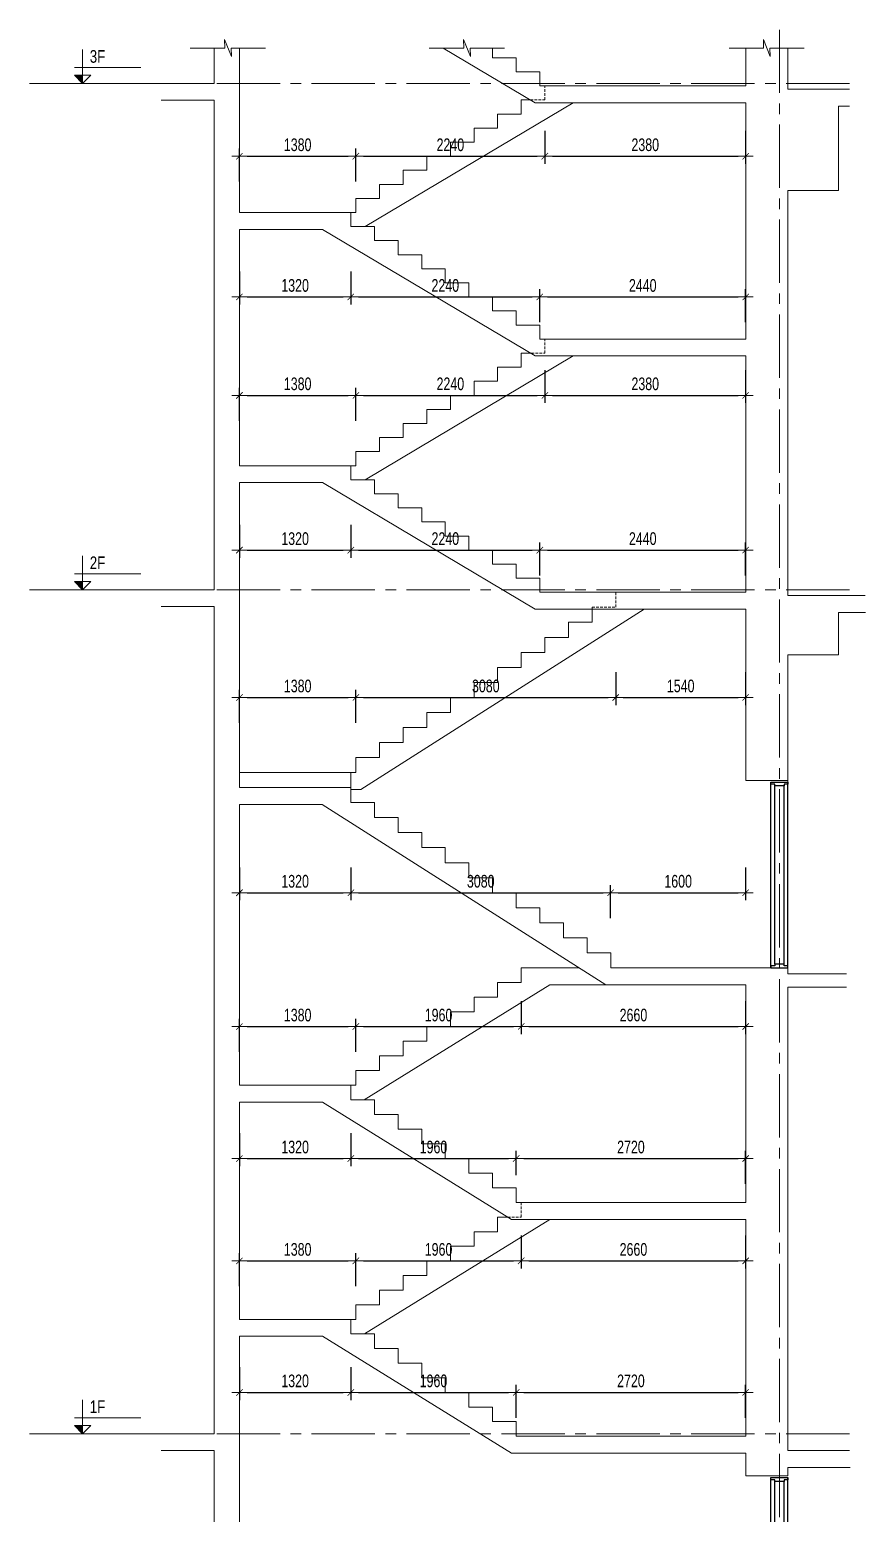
# Model space of a CAD drawing. Header units: millimetres. Extents: x -179076 to 254975, y -18667 to 296191.
# Drawn here: x 10659 to 20563, y 242206 to 259785 of the extents above; entities that cross this region are included whole.
import ezdxf

# ---------------------------------------------------------------- set-up
doc = ezdxf.new("R2010")
doc.units = ezdxf.units.MM
doc.linetypes.add('CENTER2', pattern=[1.125, 0.75, -0.125, 0.125, -0.125])
doc.linetypes.add('HIDDEN2', pattern=[4.7625, 3.175, -1.5875])
doc.layers.get('Defpoints').update_dxf_attribs({"color": 151, "lineweight": 9})
doc.layers.add('A-DOOR', color=4, linetype='Continuous')
doc.layers.add('DOOR', color=4, linetype='Continuous')
for name, color, linetype, lineweight in [('NDC_S_ANNO', 7, 'Continuous', 20), ('NDC_S_AXIS', 5, 'CENTER2', 13), ('NDC_S_CONTINUOUS', 3, 'Continuous', 20), ('NDC_S_DIM', 1, 'Continuous', 15), ('NDC_S_HIDDEN', 8, 'HIDDEN2', 13), ('NDC_S_SLAB', 2, 'Continuous', 20), ('NDC_S_SYMBOL', 1, 'Continuous', 15), ('NDC_S_TEXT SYMBOL', 7, 'Continuous', 20), ('NDC_S_VN TEXT', 7, 'Continuous', 20)]:
    doc.layers.add(name, color=color, linetype=linetype, lineweight=lineweight)
doc.styles.add('NDC_ANNO', font='', dxfattribs={"width": 0.8})
doc.styles.add('NDC_DIM', font='', dxfattribs={"width": 0.75})
doc.styles.get('NDC_ANNO').set_extended_font_data('Dotum')
doc.styles.get('NDC_DIM').set_extended_font_data('Dotum')
doc.dimstyles.new('NDC_dim_60', dxfattribs={"dimscale": 60, "dimtxt": 2.5, "dimasz": 1.5, "dimexe": 1.5, "dimexo": 2.5, "dimgap": 1, "dimtad": 1, "dimdec": 0, "dimzin": 0, "dimdsep": 46, "dimtxsty": 'NDC_DIM', "dimblk": 'DIMMARK', "dimcen": 0.09, "dimdle": 1.2, "dimclrd": 1, "dimclre": 1, "dimclrt": 3, "dimadec": 0, "dimazin": 0, "dimtfac": 1, "dimtdec": 0, "dimtix": 1, "dimtofl": 0, "dimtmove": 0, "dimatfit": 3, "dimfxl": 5, "dimfxlon": 1, "dimtolj": 1, "dimtzin": 0, "dimarcsym": 0})

# ---------------------------------------------------------------- blocks, each defined once
blk = doc.blocks.new('X-SECTION-2$0$X-SEC-DOO2')
at = {"layer": 'A-DOOR'}
for p, q in [((41976, 101972), (41976, 104172)), ((42021, 102017), (42021, 104127)), ((42131, 102017), (42131, 104127)), ((42176, 101972), (42176, 104172))]:
    blk.add_line(p, q, dxfattribs=at)
for points in [[(41976, 104172), (41976, 104147), (42021, 104147), (42021, 104127), (42131, 104127), (42131, 104147), (42176, 104147), (42176, 104172)], [(41976, 101972), (41976, 101997), (42021, 101997), (42021, 102017), (42131, 102017), (42131, 101997), (42176, 101997), (42176, 101972)]]:
    blk.add_lwpolyline(points, close=True, dxfattribs=at)
at = {"layer": 'Defpoints'}
blk.add_line((41976, 104192), (42176, 104192), dxfattribs=at)
blk = doc.blocks.new('DIMMARK')
at = {"layer": 'NDC_S_DIM', "color": 1}
blk.add_line((-1.5, 0), (1, 0), dxfattribs=at)
at = {"layer": 'NDC_S_DIM', "color": 2, "const_width": 0.1}
blk.add_lwpolyline([(-0.42, -0.42), (0.42, 0.42)], dxfattribs=at)
blk = doc.blocks.new('*D735')
at = {"layer": 'Defpoints', "color": 0, "transparency": 16777216}
for p in [(13145, 244504), (14465, 244504), (14465, 243638)]:
    blk.add_point(p, dxfattribs=at)
at = {"layer": 'NDC_S_DIM', "color": 1, "lineweight": -2, "transparency": 16777216}
for p, q in [((13145, 243938), (13145, 243548)), ((14465, 243938), (14465, 243548)), ((13235, 243638), (14375, 243638))]:
    blk.add_line(p, q, dxfattribs=at)
at = {"layer": 'NDC_S_DIM', "color": 1, "lineweight": -2, "transparency": 16777216, "xscale": 90, "yscale": 90, "zscale": 90, "rotation": 180}
blk.add_blockref('DIMMARK', (13145, 243638), dxfattribs=at)
at = {"layer": 'NDC_S_DIM', "color": 1, "lineweight": -2, "transparency": 16777216, "xscale": 90, "yscale": 90, "zscale": 90}
blk.add_blockref('DIMMARK', (14465, 243638), dxfattribs=at)
at = {"layer": 'NDC_S_DIM', "color": 3, "transparency": 16777216, "insert": (13805, 243774), "char_height": 150, "attachment_point": 5, "style": 'NDC_DIM'}
blk.add_mtext('\\A1;1320', dxfattribs=at)
blk = doc.blocks.new('*D736')
at = {"layer": 'Defpoints', "color": 0, "transparency": 16777216}
for p in [(14465, 244504), (16425, 243638), (16425, 243119)]:
    blk.add_point(p, dxfattribs=at)
at = {"layer": 'NDC_S_DIM', "color": 1, "lineweight": -2, "transparency": 16777216}
for p, q in [((14465, 243938), (14465, 243548)), ((16425, 243338), (16425, 243728)), ((14555, 243638), (16335, 243638))]:
    blk.add_line(p, q, dxfattribs=at)
at = {"layer": 'NDC_S_DIM', "color": 1, "lineweight": -2, "transparency": 16777216, "xscale": 90, "yscale": 90, "zscale": 90, "rotation": 180}
blk.add_blockref('DIMMARK', (14465, 243638), dxfattribs=at)
at = {"layer": 'NDC_S_DIM', "color": 1, "lineweight": -2, "transparency": 16777216, "xscale": 90, "yscale": 90, "zscale": 90}
blk.add_blockref('DIMMARK', (16425, 243638), dxfattribs=at)
at = {"layer": 'NDC_S_DIM', "color": 3, "transparency": 16777216, "insert": (15445, 243774), "char_height": 150, "attachment_point": 5, "style": 'NDC_DIM'}
blk.add_mtext('\\A1;1960', dxfattribs=at)
blk = doc.blocks.new('*D737')
at = {"layer": 'Defpoints', "color": 0, "transparency": 16777216}
for p in [(19145, 243638), (16425, 243119), (19145, 243119)]:
    blk.add_point(p, dxfattribs=at)
at = {"layer": 'NDC_S_DIM', "color": 1, "lineweight": -2, "transparency": 16777216}
for p, q in [((16425, 243338), (16425, 243728)), ((19145, 243338), (19145, 243728)), ((16515, 243638), (19055, 243638))]:
    blk.add_line(p, q, dxfattribs=at)
at = {"layer": 'NDC_S_DIM', "color": 1, "lineweight": -2, "transparency": 16777216, "xscale": 90, "yscale": 90, "zscale": 90, "rotation": 180}
blk.add_blockref('DIMMARK', (16425, 243638), dxfattribs=at)
at = {"layer": 'NDC_S_DIM', "color": 1, "lineweight": -2, "transparency": 16777216, "xscale": 90, "yscale": 90, "zscale": 90}
blk.add_blockref('DIMMARK', (19145, 243638), dxfattribs=at)
at = {"layer": 'NDC_S_DIM', "color": 3, "transparency": 16777216, "insert": (17785, 243774), "char_height": 150, "attachment_point": 5, "style": 'NDC_DIM'}
blk.add_mtext('\\A1;2720', dxfattribs=at)
blk = doc.blocks.new('*D738')
at = {"layer": 'Defpoints', "color": 0, "transparency": 16777216}
for p in [(14525, 245197), (13145, 244504), (14525, 244504)]:
    blk.add_point(p, dxfattribs=at)
at = {"layer": 'NDC_S_DIM', "color": 1, "lineweight": -2, "transparency": 16777216}
for p, q in [((13145, 244897), (13145, 245287)), ((14525, 244897), (14525, 245287)), ((13235, 245197), (14435, 245197))]:
    blk.add_line(p, q, dxfattribs=at)
at = {"layer": 'NDC_S_DIM', "color": 1, "lineweight": -2, "transparency": 16777216, "xscale": 90, "yscale": 90, "zscale": 90, "rotation": 180}
blk.add_blockref('DIMMARK', (13145, 245197), dxfattribs=at)
at = {"layer": 'NDC_S_DIM', "color": 1, "lineweight": -2, "transparency": 16777216, "xscale": 90, "yscale": 90, "zscale": 90}
blk.add_blockref('DIMMARK', (14525, 245197), dxfattribs=at)
at = {"layer": 'NDC_S_DIM', "color": 3, "transparency": 16777216, "insert": (13835, 245332), "char_height": 150, "attachment_point": 5, "style": 'NDC_DIM'}
blk.add_mtext('\\A1;1380', dxfattribs=at)
blk = doc.blocks.new('*D739')
at = {"layer": 'Defpoints', "color": 0, "transparency": 16777216}
for p in [(16485, 245889), (16485, 245197), (14525, 244504)]:
    blk.add_point(p, dxfattribs=at)
at = {"layer": 'NDC_S_DIM', "color": 1, "lineweight": -2, "transparency": 16777216}
for p, q in [((16485, 245497), (16485, 245107)), ((14525, 244897), (14525, 245287)), ((14615, 245197), (16395, 245197))]:
    blk.add_line(p, q, dxfattribs=at)
at = {"layer": 'NDC_S_DIM', "color": 1, "lineweight": -2, "transparency": 16777216, "xscale": 90, "yscale": 90, "zscale": 90, "rotation": 180}
blk.add_blockref('DIMMARK', (14525, 245197), dxfattribs=at)
at = {"layer": 'NDC_S_DIM', "color": 1, "lineweight": -2, "transparency": 16777216, "xscale": 90, "yscale": 90, "zscale": 90}
blk.add_blockref('DIMMARK', (16485, 245197), dxfattribs=at)
at = {"layer": 'NDC_S_DIM', "color": 3, "transparency": 16777216, "insert": (15505, 245332), "char_height": 150, "attachment_point": 5, "style": 'NDC_DIM'}
blk.add_mtext('\\A1;1960', dxfattribs=at)
blk = doc.blocks.new('*D715')
at = {"layer": 'Defpoints', "color": 0, "transparency": 16777216}
for p in [(16485, 245889), (19145, 245689), (19145, 245197)]:
    blk.add_point(p, dxfattribs=at)
at = {"layer": 'NDC_S_DIM', "color": 1, "lineweight": -2, "transparency": 16777216}
for p, q in [((16485, 245497), (16485, 245107)), ((19145, 245497), (19145, 245107)), ((16575, 245197), (19055, 245197))]:
    blk.add_line(p, q, dxfattribs=at)
at = {"layer": 'NDC_S_DIM', "color": 1, "lineweight": -2, "transparency": 16777216, "xscale": 90, "yscale": 90, "zscale": 90, "rotation": 180}
blk.add_blockref('DIMMARK', (16485, 245197), dxfattribs=at)
at = {"layer": 'NDC_S_DIM', "color": 1, "lineweight": -2, "transparency": 16777216, "xscale": 90, "yscale": 90, "zscale": 90}
blk.add_blockref('DIMMARK', (19145, 245197), dxfattribs=at)
at = {"layer": 'NDC_S_DIM', "color": 3, "transparency": 16777216, "insert": (17815, 245332), "char_height": 150, "attachment_point": 5, "style": 'NDC_DIM'}
blk.add_mtext('\\A1;2660', dxfattribs=at)
blk = doc.blocks.new('*D716')
at = {"layer": 'Defpoints', "color": 0, "transparency": 16777216}
for p in [(13145, 247279), (14465, 247279), (14465, 246410)]:
    blk.add_point(p, dxfattribs=at)
at = {"layer": 'NDC_S_DIM', "color": 1, "lineweight": -2, "transparency": 16777216}
for p, q in [((13145, 246710), (13145, 246320)), ((14465, 246710), (14465, 246320)), ((13235, 246410), (14375, 246410))]:
    blk.add_line(p, q, dxfattribs=at)
at = {"layer": 'NDC_S_DIM', "color": 1, "lineweight": -2, "transparency": 16777216, "xscale": 90, "yscale": 90, "zscale": 90, "rotation": 180}
blk.add_blockref('DIMMARK', (13145, 246410), dxfattribs=at)
at = {"layer": 'NDC_S_DIM', "color": 1, "lineweight": -2, "transparency": 16777216, "xscale": 90, "yscale": 90, "zscale": 90}
blk.add_blockref('DIMMARK', (14465, 246410), dxfattribs=at)
at = {"layer": 'NDC_S_DIM', "color": 3, "transparency": 16777216, "insert": (13805, 246545), "char_height": 150, "attachment_point": 5, "style": 'NDC_DIM'}
blk.add_mtext('\\A1;1320', dxfattribs=at)
blk = doc.blocks.new('*D717')
at = {"layer": 'Defpoints', "color": 0, "transparency": 16777216}
for p in [(14465, 247279), (16425, 246410), (16425, 246063)]:
    blk.add_point(p, dxfattribs=at)
at = {"layer": 'NDC_S_DIM', "color": 1, "lineweight": -2, "transparency": 16777216}
for p, q in [((14465, 246710), (14465, 246320)), ((16425, 246213), (16425, 246500)), ((14555, 246410), (16335, 246410))]:
    blk.add_line(p, q, dxfattribs=at)
at = {"layer": 'NDC_S_DIM', "color": 1, "lineweight": -2, "transparency": 16777216, "xscale": 90, "yscale": 90, "zscale": 90, "rotation": 180}
blk.add_blockref('DIMMARK', (14465, 246410), dxfattribs=at)
at = {"layer": 'NDC_S_DIM', "color": 1, "lineweight": -2, "transparency": 16777216, "xscale": 90, "yscale": 90, "zscale": 90}
blk.add_blockref('DIMMARK', (16425, 246410), dxfattribs=at)
at = {"layer": 'NDC_S_DIM', "color": 3, "transparency": 16777216, "insert": (15445, 246545), "char_height": 150, "attachment_point": 5, "style": 'NDC_DIM'}
blk.add_mtext('\\A1;1960', dxfattribs=at)
blk = doc.blocks.new('*D718')
at = {"layer": 'Defpoints', "color": 0, "transparency": 16777216}
for p in [(19145, 246410), (16425, 246063), (19145, 245889)]:
    blk.add_point(p, dxfattribs=at)
at = {"layer": 'NDC_S_DIM', "color": 1, "lineweight": -2, "transparency": 16777216}
for p, q in [((16425, 246213), (16425, 246500)), ((19145, 246110), (19145, 246500)), ((16515, 246410), (19055, 246410))]:
    blk.add_line(p, q, dxfattribs=at)
at = {"layer": 'NDC_S_DIM', "color": 1, "lineweight": -2, "transparency": 16777216, "xscale": 90, "yscale": 90, "zscale": 90, "rotation": 180}
blk.add_blockref('DIMMARK', (16425, 246410), dxfattribs=at)
at = {"layer": 'NDC_S_DIM', "color": 1, "lineweight": -2, "transparency": 16777216, "xscale": 90, "yscale": 90, "zscale": 90}
blk.add_blockref('DIMMARK', (19145, 246410), dxfattribs=at)
at = {"layer": 'NDC_S_DIM', "color": 3, "transparency": 16777216, "insert": (17785, 246545), "char_height": 150, "attachment_point": 5, "style": 'NDC_DIM'}
blk.add_mtext('\\A1;2720', dxfattribs=at)
blk = doc.blocks.new('*D719')
at = {"layer": 'Defpoints', "color": 0, "transparency": 16777216}
for p in [(14525, 247974), (13145, 247279), (14525, 247279)]:
    blk.add_point(p, dxfattribs=at)
at = {"layer": 'NDC_S_DIM', "color": 1, "lineweight": -2, "transparency": 16777216}
for p, q in [((13145, 247674), (13145, 248064)), ((14525, 247674), (14525, 248064)), ((13235, 247974), (14435, 247974))]:
    blk.add_line(p, q, dxfattribs=at)
at = {"layer": 'NDC_S_DIM', "color": 1, "lineweight": -2, "transparency": 16777216, "xscale": 90, "yscale": 90, "zscale": 90, "rotation": 180}
blk.add_blockref('DIMMARK', (13145, 247974), dxfattribs=at)
at = {"layer": 'NDC_S_DIM', "color": 1, "lineweight": -2, "transparency": 16777216, "xscale": 90, "yscale": 90, "zscale": 90}
blk.add_blockref('DIMMARK', (14525, 247974), dxfattribs=at)
at = {"layer": 'NDC_S_DIM', "color": 3, "transparency": 16777216, "insert": (13835, 248109), "char_height": 150, "attachment_point": 5, "style": 'NDC_DIM'}
blk.add_mtext('\\A1;1380', dxfattribs=at)
blk = doc.blocks.new('*D720')
at = {"layer": 'Defpoints', "color": 0, "transparency": 16777216}
for p in [(16485, 248669), (16485, 247974), (14525, 247279)]:
    blk.add_point(p, dxfattribs=at)
at = {"layer": 'NDC_S_DIM', "color": 1, "lineweight": -2, "transparency": 16777216}
for p, q in [((16485, 248274), (16485, 247884)), ((14525, 247674), (14525, 248064)), ((14615, 247974), (16395, 247974))]:
    blk.add_line(p, q, dxfattribs=at)
at = {"layer": 'NDC_S_DIM', "color": 1, "lineweight": -2, "transparency": 16777216, "xscale": 90, "yscale": 90, "zscale": 90, "rotation": 180}
blk.add_blockref('DIMMARK', (14525, 247974), dxfattribs=at)
at = {"layer": 'NDC_S_DIM', "color": 1, "lineweight": -2, "transparency": 16777216, "xscale": 90, "yscale": 90, "zscale": 90}
blk.add_blockref('DIMMARK', (16485, 247974), dxfattribs=at)
at = {"layer": 'NDC_S_DIM', "color": 3, "transparency": 16777216, "insert": (15505, 248109), "char_height": 150, "attachment_point": 5, "style": 'NDC_DIM'}
blk.add_mtext('\\A1;1960', dxfattribs=at)
blk = doc.blocks.new('*D721')
at = {"layer": 'Defpoints', "color": 0, "transparency": 16777216}
for p in [(16485, 248669), (19145, 248469), (19145, 247974)]:
    blk.add_point(p, dxfattribs=at)
at = {"layer": 'NDC_S_DIM', "color": 1, "lineweight": -2, "transparency": 16777216}
for p, q in [((16485, 248274), (16485, 247884)), ((19145, 248274), (19145, 247884)), ((16575, 247974), (19055, 247974))]:
    blk.add_line(p, q, dxfattribs=at)
at = {"layer": 'NDC_S_DIM', "color": 1, "lineweight": -2, "transparency": 16777216, "xscale": 90, "yscale": 90, "zscale": 90, "rotation": 180}
blk.add_blockref('DIMMARK', (16485, 247974), dxfattribs=at)
at = {"layer": 'NDC_S_DIM', "color": 1, "lineweight": -2, "transparency": 16777216, "xscale": 90, "yscale": 90, "zscale": 90}
blk.add_blockref('DIMMARK', (19145, 247974), dxfattribs=at)
at = {"layer": 'NDC_S_DIM', "color": 3, "transparency": 16777216, "insert": (17815, 248109), "char_height": 150, "attachment_point": 5, "style": 'NDC_DIM'}
blk.add_mtext('\\A1;2660', dxfattribs=at)
blk = doc.blocks.new('*D722')
at = {"layer": 'Defpoints', "color": 0, "transparency": 16777216}
for p in [(13145, 250804), (14465, 250805), (14465, 249559)]:
    blk.add_point(p, dxfattribs=at)
at = {"layer": 'NDC_S_DIM', "color": 1, "lineweight": -2, "transparency": 16777216}
for p, q in [((13145, 249859), (13145, 249469)), ((14465, 249859), (14465, 249469)), ((13235, 249559), (14375, 249559))]:
    blk.add_line(p, q, dxfattribs=at)
at = {"layer": 'NDC_S_DIM', "color": 1, "lineweight": -2, "transparency": 16777216, "xscale": 90, "yscale": 90, "zscale": 90, "rotation": 180}
blk.add_blockref('DIMMARK', (13145, 249559), dxfattribs=at)
at = {"layer": 'NDC_S_DIM', "color": 1, "lineweight": -2, "transparency": 16777216, "xscale": 90, "yscale": 90, "zscale": 90}
blk.add_blockref('DIMMARK', (14465, 249559), dxfattribs=at)
at = {"layer": 'NDC_S_DIM', "color": 3, "transparency": 16777216, "insert": (13805, 249694), "char_height": 150, "attachment_point": 5, "style": 'NDC_DIM'}
blk.add_mtext('\\A1;1320', dxfattribs=at)
blk = doc.blocks.new('*D723')
at = {"layer": 'Defpoints', "color": 0, "transparency": 16777216}
for p in [(14465, 250805), (17545, 249559), (17545, 248669)]:
    blk.add_point(p, dxfattribs=at)
at = {"layer": 'NDC_S_DIM', "color": 1, "lineweight": -2, "transparency": 16777216}
for p, q in [((14465, 249859), (14465, 249469)), ((17545, 249259), (17545, 249649)), ((14555, 249559), (17455, 249559))]:
    blk.add_line(p, q, dxfattribs=at)
at = {"layer": 'NDC_S_DIM', "color": 1, "lineweight": -2, "transparency": 16777216, "xscale": 90, "yscale": 90, "zscale": 90, "rotation": 180}
blk.add_blockref('DIMMARK', (14465, 249559), dxfattribs=at)
at = {"layer": 'NDC_S_DIM', "color": 1, "lineweight": -2, "transparency": 16777216, "xscale": 90, "yscale": 90, "zscale": 90}
blk.add_blockref('DIMMARK', (17545, 249559), dxfattribs=at)
at = {"layer": 'NDC_S_DIM', "color": 3, "transparency": 16777216, "insert": (16005, 249694), "char_height": 150, "attachment_point": 5, "style": 'NDC_DIM'}
blk.add_mtext('\\A1;3080', dxfattribs=at)
blk = doc.blocks.new('*D706')
at = {"layer": 'Defpoints', "color": 0, "transparency": 16777216}
for p in [(19145, 250889), (19145, 249559), (17545, 248669)]:
    blk.add_point(p, dxfattribs=at)
at = {"layer": 'NDC_S_DIM', "color": 1, "lineweight": -2, "transparency": 16777216}
for p, q in [((19145, 249859), (19145, 249469)), ((17545, 249259), (17545, 249649)), ((17635, 249559), (19055, 249559))]:
    blk.add_line(p, q, dxfattribs=at)
at = {"layer": 'NDC_S_DIM', "color": 1, "lineweight": -2, "transparency": 16777216, "xscale": 90, "yscale": 90, "zscale": 90, "rotation": 180}
blk.add_blockref('DIMMARK', (17545, 249559), dxfattribs=at)
at = {"layer": 'NDC_S_DIM', "color": 1, "lineweight": -2, "transparency": 16777216, "xscale": 90, "yscale": 90, "zscale": 90}
blk.add_blockref('DIMMARK', (19145, 249559), dxfattribs=at)
at = {"layer": 'NDC_S_DIM', "color": 3, "transparency": 16777216, "insert": (18345, 249694), "char_height": 150, "attachment_point": 5, "style": 'NDC_DIM'}
blk.add_mtext('\\A1;1600', dxfattribs=at)
blk = doc.blocks.new('*D707')
at = {"layer": 'Defpoints', "color": 0, "transparency": 16777216}
for p in [(14525, 251873), (13145, 250983), (14525, 250983)]:
    blk.add_point(p, dxfattribs=at)
at = {"layer": 'NDC_S_DIM', "color": 1, "lineweight": -2, "transparency": 16777216}
for p, q in [((13145, 251573), (13145, 251963)), ((14525, 251573), (14525, 251963)), ((13235, 251873), (14435, 251873))]:
    blk.add_line(p, q, dxfattribs=at)
at = {"layer": 'NDC_S_DIM', "color": 1, "lineweight": -2, "transparency": 16777216, "xscale": 90, "yscale": 90, "zscale": 90, "rotation": 180}
blk.add_blockref('DIMMARK', (13145, 251873), dxfattribs=at)
at = {"layer": 'NDC_S_DIM', "color": 1, "lineweight": -2, "transparency": 16777216, "xscale": 90, "yscale": 90, "zscale": 90}
blk.add_blockref('DIMMARK', (14525, 251873), dxfattribs=at)
at = {"layer": 'NDC_S_DIM', "color": 3, "transparency": 16777216, "insert": (13835, 252008), "char_height": 150, "attachment_point": 5, "style": 'NDC_DIM'}
blk.add_mtext('\\A1;1380', dxfattribs=at)
blk = doc.blocks.new('*D708')
at = {"layer": 'Defpoints', "color": 0, "transparency": 16777216}
for p in [(17605, 252941), (17605, 251873), (14525, 250983)]:
    blk.add_point(p, dxfattribs=at)
at = {"layer": 'NDC_S_DIM', "color": 1, "lineweight": -2, "transparency": 16777216}
for p, q in [((17605, 252173), (17605, 251783)), ((14525, 251573), (14525, 251963)), ((14615, 251873), (17515, 251873))]:
    blk.add_line(p, q, dxfattribs=at)
at = {"layer": 'NDC_S_DIM', "color": 1, "lineweight": -2, "transparency": 16777216, "xscale": 90, "yscale": 90, "zscale": 90, "rotation": 180}
blk.add_blockref('DIMMARK', (14525, 251873), dxfattribs=at)
at = {"layer": 'NDC_S_DIM', "color": 1, "lineweight": -2, "transparency": 16777216, "xscale": 90, "yscale": 90, "zscale": 90}
blk.add_blockref('DIMMARK', (17605, 251873), dxfattribs=at)
at = {"layer": 'NDC_S_DIM', "color": 3, "transparency": 16777216, "insert": (16065, 252008), "char_height": 150, "attachment_point": 5, "style": 'NDC_DIM'}
blk.add_mtext('\\A1;3080', dxfattribs=at)
blk = doc.blocks.new('*D709')
at = {"layer": 'Defpoints', "color": 0, "transparency": 16777216}
for p in [(17605, 252941), (19145, 252941), (19145, 251873)]:
    blk.add_point(p, dxfattribs=at)
at = {"layer": 'NDC_S_DIM', "color": 1, "lineweight": -2, "transparency": 16777216}
for p, q in [((17605, 252173), (17605, 251783)), ((19145, 252173), (19145, 251783)), ((17695, 251873), (19055, 251873))]:
    blk.add_line(p, q, dxfattribs=at)
at = {"layer": 'NDC_S_DIM', "color": 1, "lineweight": -2, "transparency": 16777216, "xscale": 90, "yscale": 90, "zscale": 90, "rotation": 180}
blk.add_blockref('DIMMARK', (17605, 251873), dxfattribs=at)
at = {"layer": 'NDC_S_DIM', "color": 1, "lineweight": -2, "transparency": 16777216, "xscale": 90, "yscale": 90, "zscale": 90}
blk.add_blockref('DIMMARK', (19145, 251873), dxfattribs=at)
at = {"layer": 'NDC_S_DIM', "color": 3, "transparency": 16777216, "insert": (18375, 252008), "char_height": 150, "attachment_point": 5, "style": 'NDC_DIM'}
blk.add_mtext('\\A1;1540', dxfattribs=at)
blk = doc.blocks.new('*D710')
at = {"layer": 'Defpoints', "color": 0, "transparency": 16777216}
for p in [(13145, 254619), (14465, 254619), (14465, 253619)]:
    blk.add_point(p, dxfattribs=at)
at = {"layer": 'NDC_S_DIM', "color": 1, "lineweight": -2, "transparency": 16777216}
for p, q in [((13145, 253919), (13145, 253529)), ((14465, 253919), (14465, 253529)), ((13235, 253619), (14375, 253619))]:
    blk.add_line(p, q, dxfattribs=at)
at = {"layer": 'NDC_S_DIM', "color": 1, "lineweight": -2, "transparency": 16777216, "xscale": 90, "yscale": 90, "zscale": 90, "rotation": 180}
blk.add_blockref('DIMMARK', (13145, 253619), dxfattribs=at)
at = {"layer": 'NDC_S_DIM', "color": 1, "lineweight": -2, "transparency": 16777216, "xscale": 90, "yscale": 90, "zscale": 90}
blk.add_blockref('DIMMARK', (14465, 253619), dxfattribs=at)
at = {"layer": 'NDC_S_DIM', "color": 3, "transparency": 16777216, "insert": (13805, 253754), "char_height": 150, "attachment_point": 5, "style": 'NDC_DIM'}
blk.add_mtext('\\A1;1320', dxfattribs=at)
blk = doc.blocks.new('*D711')
at = {"layer": 'Defpoints', "color": 0, "transparency": 16777216}
for p in [(14465, 254619), (16705, 253619), (16705, 253119)]:
    blk.add_point(p, dxfattribs=at)
at = {"layer": 'NDC_S_DIM', "color": 1, "lineweight": -2, "transparency": 16777216}
for p, q in [((14465, 253919), (14465, 253529)), ((16705, 253319), (16705, 253709)), ((14555, 253619), (16615, 253619))]:
    blk.add_line(p, q, dxfattribs=at)
at = {"layer": 'NDC_S_DIM', "color": 1, "lineweight": -2, "transparency": 16777216, "xscale": 90, "yscale": 90, "zscale": 90, "rotation": 180}
blk.add_blockref('DIMMARK', (14465, 253619), dxfattribs=at)
at = {"layer": 'NDC_S_DIM', "color": 1, "lineweight": -2, "transparency": 16777216, "xscale": 90, "yscale": 90, "zscale": 90}
blk.add_blockref('DIMMARK', (16705, 253619), dxfattribs=at)
at = {"layer": 'NDC_S_DIM', "color": 3, "transparency": 16777216, "insert": (15585, 253754), "char_height": 150, "attachment_point": 5, "style": 'NDC_DIM'}
blk.add_mtext('\\A1;2240', dxfattribs=at)
blk = doc.blocks.new('*D712')
at = {"layer": 'Defpoints', "color": 0, "transparency": 16777216}
for p in [(19145, 253619), (16705, 253119), (19145, 253119)]:
    blk.add_point(p, dxfattribs=at)
at = {"layer": 'NDC_S_DIM', "color": 1, "lineweight": -2, "transparency": 16777216}
for p, q in [((16705, 253319), (16705, 253709)), ((19145, 253319), (19145, 253709)), ((16795, 253619), (19055, 253619))]:
    blk.add_line(p, q, dxfattribs=at)
at = {"layer": 'NDC_S_DIM', "color": 1, "lineweight": -2, "transparency": 16777216, "xscale": 90, "yscale": 90, "zscale": 90, "rotation": 180}
blk.add_blockref('DIMMARK', (16705, 253619), dxfattribs=at)
at = {"layer": 'NDC_S_DIM', "color": 1, "lineweight": -2, "transparency": 16777216, "xscale": 90, "yscale": 90, "zscale": 90}
blk.add_blockref('DIMMARK', (19145, 253619), dxfattribs=at)
at = {"layer": 'NDC_S_DIM', "color": 3, "transparency": 16777216, "insert": (17925, 253754), "char_height": 150, "attachment_point": 5, "style": 'NDC_DIM'}
blk.add_mtext('\\A1;2440', dxfattribs=at)
blk = doc.blocks.new('*D713')
at = {"layer": 'Defpoints', "color": 0, "transparency": 16777216}
for p in [(14525, 255452), (13145, 254619), (14525, 254702)]:
    blk.add_point(p, dxfattribs=at)
at = {"layer": 'NDC_S_DIM', "color": 1, "lineweight": -2, "transparency": 16777216}
for p, q in [((13145, 255152), (13145, 255542)), ((13235, 255452), (14435, 255452)), ((14525, 255152), (14525, 255542))]:
    blk.add_line(p, q, dxfattribs=at)
at = {"layer": 'NDC_S_DIM', "color": 1, "lineweight": -2, "transparency": 16777216, "xscale": 90, "yscale": 90, "zscale": 90, "rotation": 180}
blk.add_blockref('DIMMARK', (13145, 255452), dxfattribs=at)
at = {"layer": 'NDC_S_DIM', "color": 1, "lineweight": -2, "transparency": 16777216, "xscale": 90, "yscale": 90, "zscale": 90}
blk.add_blockref('DIMMARK', (14525, 255452), dxfattribs=at)
at = {"layer": 'NDC_S_DIM', "color": 3, "transparency": 16777216, "insert": (13835, 255588), "char_height": 150, "attachment_point": 5, "style": 'NDC_DIM'}
blk.add_mtext('\\A1;1380', dxfattribs=at)
blk = doc.blocks.new('*D714')
at = {"layer": 'Defpoints', "color": 0, "transparency": 16777216}
for p in [(16765, 255952), (16765, 255452), (14525, 254702)]:
    blk.add_point(p, dxfattribs=at)
at = {"layer": 'NDC_S_DIM', "color": 1, "lineweight": -2, "transparency": 16777216}
for p, q in [((16765, 255752), (16765, 255362)), ((14525, 255152), (14525, 255542)), ((14615, 255452), (16675, 255452))]:
    blk.add_line(p, q, dxfattribs=at)
at = {"layer": 'NDC_S_DIM', "color": 1, "lineweight": -2, "transparency": 16777216, "xscale": 90, "yscale": 90, "zscale": 90, "rotation": 180}
blk.add_blockref('DIMMARK', (14525, 255452), dxfattribs=at)
at = {"layer": 'NDC_S_DIM', "color": 1, "lineweight": -2, "transparency": 16777216, "xscale": 90, "yscale": 90, "zscale": 90}
blk.add_blockref('DIMMARK', (16765, 255452), dxfattribs=at)
at = {"layer": 'NDC_S_DIM', "color": 3, "transparency": 16777216, "insert": (15645, 255588), "char_height": 150, "attachment_point": 5, "style": 'NDC_DIM'}
blk.add_mtext('\\A1;2240', dxfattribs=at)
blk = doc.blocks.new('*D724')
at = {"layer": 'Defpoints', "color": 0, "transparency": 16777216}
for p in [(16765, 255952), (19145, 255952), (19145, 255452)]:
    blk.add_point(p, dxfattribs=at)
at = {"layer": 'NDC_S_DIM', "color": 1, "lineweight": -2, "transparency": 16777216}
for p, q in [((16765, 255752), (16765, 255362)), ((19145, 255752), (19145, 255362)), ((16855, 255452), (19055, 255452))]:
    blk.add_line(p, q, dxfattribs=at)
at = {"layer": 'NDC_S_DIM', "color": 1, "lineweight": -2, "transparency": 16777216, "xscale": 90, "yscale": 90, "zscale": 90, "rotation": 180}
blk.add_blockref('DIMMARK', (16765, 255452), dxfattribs=at)
at = {"layer": 'NDC_S_DIM', "color": 1, "lineweight": -2, "transparency": 16777216, "xscale": 90, "yscale": 90, "zscale": 90}
blk.add_blockref('DIMMARK', (19145, 255452), dxfattribs=at)
at = {"layer": 'NDC_S_DIM', "color": 3, "transparency": 16777216, "insert": (17955, 255588), "char_height": 150, "attachment_point": 5, "style": 'NDC_DIM'}
blk.add_mtext('\\A1;2380', dxfattribs=at)
blk = doc.blocks.new('*D725')
at = {"layer": 'Defpoints', "color": 0, "transparency": 16777216}
for p in [(13145, 257619), (14465, 257619), (14465, 256619)]:
    blk.add_point(p, dxfattribs=at)
at = {"layer": 'NDC_S_DIM', "color": 1, "lineweight": -2, "transparency": 16777216}
for p, q in [((13145, 256919), (13145, 256529)), ((14465, 256919), (14465, 256529)), ((13235, 256619), (14375, 256619))]:
    blk.add_line(p, q, dxfattribs=at)
at = {"layer": 'NDC_S_DIM', "color": 1, "lineweight": -2, "transparency": 16777216, "xscale": 90, "yscale": 90, "zscale": 90, "rotation": 180}
blk.add_blockref('DIMMARK', (13145, 256619), dxfattribs=at)
at = {"layer": 'NDC_S_DIM', "color": 1, "lineweight": -2, "transparency": 16777216, "xscale": 90, "yscale": 90, "zscale": 90}
blk.add_blockref('DIMMARK', (14465, 256619), dxfattribs=at)
at = {"layer": 'NDC_S_DIM', "color": 3, "transparency": 16777216, "insert": (13805, 256754), "char_height": 150, "attachment_point": 5, "style": 'NDC_DIM'}
blk.add_mtext('\\A1;1320', dxfattribs=at)
blk = doc.blocks.new('*D726')
at = {"layer": 'Defpoints', "color": 0, "transparency": 16777216}
for p in [(14465, 257619), (16705, 256619), (16705, 256119)]:
    blk.add_point(p, dxfattribs=at)
at = {"layer": 'NDC_S_DIM', "color": 1, "lineweight": -2, "transparency": 16777216}
for p, q in [((14465, 256919), (14465, 256529)), ((16705, 256319), (16705, 256709)), ((14555, 256619), (16615, 256619))]:
    blk.add_line(p, q, dxfattribs=at)
at = {"layer": 'NDC_S_DIM', "color": 1, "lineweight": -2, "transparency": 16777216, "xscale": 90, "yscale": 90, "zscale": 90, "rotation": 180}
blk.add_blockref('DIMMARK', (14465, 256619), dxfattribs=at)
at = {"layer": 'NDC_S_DIM', "color": 1, "lineweight": -2, "transparency": 16777216, "xscale": 90, "yscale": 90, "zscale": 90}
blk.add_blockref('DIMMARK', (16705, 256619), dxfattribs=at)
at = {"layer": 'NDC_S_DIM', "color": 3, "transparency": 16777216, "insert": (15585, 256754), "char_height": 150, "attachment_point": 5, "style": 'NDC_DIM'}
blk.add_mtext('\\A1;2240', dxfattribs=at)
blk = doc.blocks.new('*D727')
at = {"layer": 'Defpoints', "color": 0, "transparency": 16777216}
for p in [(19145, 256619), (16705, 256119), (19145, 256119)]:
    blk.add_point(p, dxfattribs=at)
at = {"layer": 'NDC_S_DIM', "color": 1, "lineweight": -2, "transparency": 16777216}
for p, q in [((16705, 256319), (16705, 256709)), ((19145, 256319), (19145, 256709)), ((16795, 256619), (19055, 256619))]:
    blk.add_line(p, q, dxfattribs=at)
at = {"layer": 'NDC_S_DIM', "color": 1, "lineweight": -2, "transparency": 16777216, "xscale": 90, "yscale": 90, "zscale": 90, "rotation": 180}
blk.add_blockref('DIMMARK', (16705, 256619), dxfattribs=at)
at = {"layer": 'NDC_S_DIM', "color": 1, "lineweight": -2, "transparency": 16777216, "xscale": 90, "yscale": 90, "zscale": 90}
blk.add_blockref('DIMMARK', (19145, 256619), dxfattribs=at)
at = {"layer": 'NDC_S_DIM', "color": 3, "transparency": 16777216, "insert": (17925, 256754), "char_height": 150, "attachment_point": 5, "style": 'NDC_DIM'}
blk.add_mtext('\\A1;2440', dxfattribs=at)
blk = doc.blocks.new('*D728')
at = {"layer": 'Defpoints', "color": 0, "transparency": 16777216}
for p in [(14525, 258286), (13145, 257619), (14525, 257619)]:
    blk.add_point(p, dxfattribs=at)
at = {"layer": 'NDC_S_DIM', "color": 1, "lineweight": -2, "transparency": 16777216}
for p, q in [((13145, 257986), (13145, 258376)), ((13235, 258286), (14435, 258286)), ((14525, 257986), (14525, 258376))]:
    blk.add_line(p, q, dxfattribs=at)
at = {"layer": 'NDC_S_DIM', "color": 1, "lineweight": -2, "transparency": 16777216, "xscale": 90, "yscale": 90, "zscale": 90, "rotation": 180}
blk.add_blockref('DIMMARK', (13145, 258286), dxfattribs=at)
at = {"layer": 'NDC_S_DIM', "color": 1, "lineweight": -2, "transparency": 16777216, "xscale": 90, "yscale": 90, "zscale": 90}
blk.add_blockref('DIMMARK', (14525, 258286), dxfattribs=at)
at = {"layer": 'NDC_S_DIM', "color": 3, "transparency": 16777216, "insert": (13835, 258421), "char_height": 150, "attachment_point": 5, "style": 'NDC_DIM'}
blk.add_mtext('\\A1;1380', dxfattribs=at)
blk = doc.blocks.new('*D729')
at = {"layer": 'Defpoints', "color": 0, "transparency": 16777216}
for p in [(16765, 258952), (16765, 258286), (14525, 257619)]:
    blk.add_point(p, dxfattribs=at)
at = {"layer": 'NDC_S_DIM', "color": 1, "lineweight": -2, "transparency": 16777216}
for p, q in [((16765, 258586), (16765, 258196)), ((14525, 257986), (14525, 258376)), ((14615, 258286), (16675, 258286))]:
    blk.add_line(p, q, dxfattribs=at)
at = {"layer": 'NDC_S_DIM', "color": 1, "lineweight": -2, "transparency": 16777216, "xscale": 90, "yscale": 90, "zscale": 90, "rotation": 180}
blk.add_blockref('DIMMARK', (14525, 258286), dxfattribs=at)
at = {"layer": 'NDC_S_DIM', "color": 1, "lineweight": -2, "transparency": 16777216, "xscale": 90, "yscale": 90, "zscale": 90}
blk.add_blockref('DIMMARK', (16765, 258286), dxfattribs=at)
at = {"layer": 'NDC_S_DIM', "color": 3, "transparency": 16777216, "insert": (15645, 258421), "char_height": 150, "attachment_point": 5, "style": 'NDC_DIM'}
blk.add_mtext('\\A1;2240', dxfattribs=at)
blk = doc.blocks.new('*D730')
at = {"layer": 'Defpoints', "color": 0, "transparency": 16777216}
for p in [(16765, 258952), (19145, 258952), (19145, 258286)]:
    blk.add_point(p, dxfattribs=at)
at = {"layer": 'NDC_S_DIM', "color": 1, "lineweight": -2, "transparency": 16777216}
for p, q in [((16765, 258586), (16765, 258196)), ((19145, 258586), (19145, 258196)), ((16855, 258286), (19055, 258286))]:
    blk.add_line(p, q, dxfattribs=at)
at = {"layer": 'NDC_S_DIM', "color": 1, "lineweight": -2, "transparency": 16777216, "xscale": 90, "yscale": 90, "zscale": 90, "rotation": 180}
blk.add_blockref('DIMMARK', (16765, 258286), dxfattribs=at)
at = {"layer": 'NDC_S_DIM', "color": 1, "lineweight": -2, "transparency": 16777216, "xscale": 90, "yscale": 90, "zscale": 90}
blk.add_blockref('DIMMARK', (19145, 258286), dxfattribs=at)
at = {"layer": 'NDC_S_DIM', "color": 3, "transparency": 16777216, "insert": (17955, 258421), "char_height": 150, "attachment_point": 5, "style": 'NDC_DIM'}
blk.add_mtext('\\A1;2380', dxfattribs=at)
blk = doc.blocks.new('kata_block_CT')
at = {"layer": 'NDC_S_ANNO'}
blk.add_hatch(color=3, dxfattribs=at).paths.add_polyline_path([(0, 1.6), (-1.61, 1.6), (0, 0)])
at = {"layer": 'NDC_S_ANNO', "ltscale": 50}
h = blk.add_hatch(dxfattribs=at)
h.set_pattern_fill('ANSI31', color=256, scale=1.406, style=0)
h.paths.add_polyline_path([(0, 1.6), (0, 0), (1.61, 1.6)])
for p, q in [((-1.59, 3.14), (11.47, 3.14)), ((11.56, 0), (-1.64, 0))]:
    blk.add_line(p, q, dxfattribs=at)
for points in [[(0, 6.69), (0, 0)], [(0, 0), (-1.61, 1.6), (0, 1.6)], [(0, 0), (1.61, 1.6), (0, 1.6)]]:
    blk.add_lwpolyline(points, dxfattribs=at)
at = {"layer": 'NDC_S_ANNO', "color": 8, "ltscale": 50}
blk.add_lwpolyline([(0, 0), (-1.61, 1.6), (0, 1.6)], dxfattribs=at)
at = {"layer": 'NDC_S_TEXT SYMBOL', "color": 3, "style": 'NDC_ANNO', "width": 0.8}
blk.add_attdef('CT', (1.41, 4.07), '', height=2.5, dxfattribs=at)

msp = doc.modelspace()

# ---------------------------------------------------------------- linework, layer by layer
at = {"layer": 'NDC_S_AXIS', "ltscale": 1000}
for p, q in [((19545.3, 259785.5), (19545.3, 227955.7)), ((20376, 259149.1), (10658.7, 259149.1)), ((20376, 253149.1), (10658.7, 253149.1)), ((20376, 243149.1), (10658.7, 243149.1))]:
    msp.add_line(p, q, dxfattribs=at)
at = {"layer": 'NDC_S_CONTINUOUS'}
for p, q in [((17100.4, 258919.1), (14636.4, 257452.4)), ((17100.4, 255919.1), (14636.4, 254452.4)), ((14465.3, 250805.1), (14465.3, 250983.1)), ((14625.6, 244331), (16822.2, 245689.1))]:
    msp.add_line(p, q, dxfattribs=at)
for points in [[(16594.3, 258952.4), (16485.3, 258952.4), (16485.3, 258785.8), (16205.3, 258785.8), (16205.3, 258619.1), (15925.3, 258619.1), (15925.3, 258452.4), (15645.3, 258452.4), (15645.3, 258285.8), (15365.3, 258285.8), (15365.3, 258119.1), (15085.3, 258119.1), (15085.3, 257952.4), (14805.3, 257952.4), (14805.3, 257785.8), (14525.3, 257785.8), (14525.3, 257619.1), (14465.3, 257619.1)], [(16594.3, 255952.4), (16485.3, 255952.4), (16485.3, 255785.8), (16205.3, 255785.8), (16205.3, 255619.1), (15925.3, 255619.1), (15925.3, 255452.4), (15645.3, 255452.4), (15645.3, 255285.8), (15365.3, 255285.8), (15365.3, 255119.1), (15085.3, 255119.1), (15085.3, 254952.4), (14805.3, 254952.4), (14805.3, 254785.8), (14525.3, 254785.8), (14525.3, 254619.1), (14465.3, 254619.1)], [(13145.3, 250983.1), (14525.3, 250983.1), (14525.3, 251161.1), (14805.3, 251161.1), (14805.3, 251339.1), (15085.3, 251339.1), (15085.3, 251517.1), (15365.3, 251517.1), (15365.3, 251695.1), (15645.3, 251695.1), (15645.3, 251873.1), (15925.3, 251873.1), (15925.3, 252051.1), (16205.3, 252051.1), (16205.3, 252229.1), (16485.3, 252229.1), (16485.3, 252407.1), (16765.3, 252407.1), (16765.3, 252585.1), (17045.3, 252585.1), (17045.3, 252763.1), (17325.3, 252763.1), (17325.3, 252919.1)], [(17943.5, 252919.1), (14583.5, 250783.1), (14465.3, 250783.1)], [(17172.6, 248669.1), (16485.3, 248669.1), (16485.3, 248495.4), (16205.3, 248495.4), (16205.3, 248321.6), (15925.3, 248321.6), (15925.3, 248147.9), (15645.3, 248147.9), (15645.3, 247974.1), (15365.3, 247974.1), (15365.3, 247800.4), (15085.3, 247800.4), (15085.3, 247626.6), (14805.3, 247626.6), (14805.3, 247452.9), (14525.3, 247452.9), (14525.3, 247279.1), (14465.3, 247279.1)], [(14624.7, 247105.4), (16822.4, 248469.1), (17487.2, 248469.1)], [(16325, 245716), (16205.3, 245716), (16205.3, 245542.9), (15925.3, 245542.9), (15925.3, 245369.7), (15645.3, 245369.7), (15645.3, 245196.6), (15365.3, 245196.6), (15365.3, 245023.5), (15085.3, 245023.5), (15085.3, 244850.4), (14805.3, 244850.4), (14805.3, 244677.2), (14525.3, 244677.2), (14525.3, 244504.1), (14465.3, 244504.1)]]:
    msp.add_lwpolyline(points, dxfattribs=at)
at = {"layer": 'NDC_S_HIDDEN', "ltscale": 10}
for points in [[(16594.3, 258952.4), (16765.3, 258952.4), (16765.3, 259119.1)], [(16605, 255952.4), (16765.3, 255952.4), (16765.3, 256119.1)], [(17325.3, 252919.1), (17325.3, 252941.1), (17605.3, 252941.1), (17605.3, 253119.1)], [(16325, 245716), (16485.3, 245716), (16485.3, 245889.1)]]:
    msp.add_lwpolyline(points, dxfattribs=at)
at = {"layer": 'NDC_S_SLAB'}
for p, q in [((12845.3, 259567.5), (12845.3, 259149.1)), ((13145.3, 259567.5), (13145.3, 257619.1)), ((16650.3, 258919.1), (15561.1, 259567.5)), ((19645.3, 259567.5), (19645.3, 259079.1)), ((12218.1, 259149.1), (12845.3, 259149.1)), ((19645.3, 259079.1), (20376, 259079.1)), ((12218.1, 258949.1), (12845.3, 258949.1)), ((12845.3, 258949.1), (12845.3, 253149.1)), ((20245.3, 258879.1), (20245.3, 257879.1)), ((14130.3, 257419.1), (13145.3, 257419.1)), ((16650.3, 255919.1), (14130.3, 257419.1)), ((19145.3, 255919.1), (16650.3, 255919.1)), ((14130.3, 254419.1), (13145.3, 254419.1)), ((12218.1, 253149.1), (12845.3, 253149.1)), ((12218.1, 252949.1), (12845.3, 252949.1)), ((12845.3, 252949.1), (12845.3, 243149.1)), ((20245.3, 252879.1), (20245.3, 252379.1)), ((19145.3, 250889.1), (19645.3, 250889.1)), ((19145.3, 248669.1), (19645.3, 248669.1)), ((12218.1, 243149.1), (12845.3, 243149.1)), ((12218.1, 242949.1), (12845.3, 242949.1)), ((12845.3, 242949.1), (12845.3, 237949.1)), ((16368.5, 242919.1), (19145.3, 242919.1)), ((19145.3, 242649.1), (19145.3, 242919.1)), ((19145.3, 242649.1), (19645.3, 242649.1)), ((20384.7, 242749.1), (19645.3, 242749.1))]:
    msp.add_line(p, q, dxfattribs=at)
for points in [[(16145.3, 259567.5), (16145.3, 259452.4), (16425.3, 259452.4), (16425.3, 259285.8), (16705.3, 259285.8), (16705.3, 259119.1), (19145.3, 259119.1)], [(19145.3, 259567.5), (19145.3, 259119.1)], [(19145.3, 258919.1), (16650.3, 258919.1)], [(19145.3, 258919.1), (19145.3, 256119.1)], [(20376, 258879.1), (20245.3, 258879.1)], [(19645.3, 253079.1), (19645.3, 257879.1), (20245.3, 257879.1)], [(13145.3, 257619.1), (14465.3, 257619.1), (14465.3, 257452.4), (14745.3, 257452.4), (14745.3, 257285.8), (15025.3, 257285.8), (15025.3, 257119.1), (15305.3, 257119.1), (15305.3, 256952.4), (15585.3, 256952.4), (15585.3, 256785.8), (15865.3, 256785.8), (15865.3, 256619.1), (16145.3, 256619.1), (16145.3, 256452.4), (16425.3, 256452.4), (16425.3, 256285.8), (16705.3, 256285.8), (16705.3, 256119.1), (19145.3, 256119.1)], [(13145.3, 254619.1), (13145.3, 257419.1)], [(19145.3, 255919.1), (19145.3, 253119.1)], [(13145.3, 254619.1), (14465.3, 254619.1), (14465.3, 254452.4), (14745.3, 254452.4), (14745.3, 254285.8), (15025.3, 254285.8), (15025.3, 254119.1), (15305.3, 254119.1), (15305.3, 253952.4), (15585.3, 253952.4), (15585.3, 253785.8), (15865.3, 253785.8), (15865.3, 253619.1), (16145.3, 253619.1), (16145.3, 253452.4), (16425.3, 253452.4), (16425.3, 253285.8), (16705.3, 253285.8), (16705.3, 253119.1)], [(13145.3, 250805.1), (13145.3, 254419.1)], [(19145.3, 250889.1), (19145.3, 252919.1), (16650.3, 252919.1), (14130.3, 254419.1)], [(16705.3, 253119.1), (19145.3, 253119.1)], [(19645.3, 253079.1), (20562.7, 253079.1)], [(20563.5, 252879.1), (20245.3, 252879.1)], [(19645.3, 249785.8), (19645.3, 252379.1), (20245.3, 252379.1)], [(19645.3, 250889.1), (19645.3, 251772.4)], [(19145.3, 248669.1), (17545.3, 248669.1), (17545.3, 248847.1), (17265.3, 248847.1), (17265.3, 249025.1), (16985.3, 249025.1), (16985.3, 249203.1), (16705.3, 249203.1), (16705.3, 249381.1), (16425.3, 249381.1), (16425.3, 249559.1), (16145.3, 249559.1), (16145.3, 249737.1), (15865.3, 249737.1), (15865.3, 249915.1), (15585.3, 249915.1), (15585.3, 250093.1), (15305.3, 250093.1), (15305.3, 250271.1), (15025.3, 250271.1), (15025.3, 250449.1), (14745.3, 250449.1), (14745.3, 250627.1), (14465.3, 250627.1), (14465.3, 250805.1), (13145.3, 250805.1)], [(13145.3, 247279.1), (13145.3, 250605.1)], [(19145.3, 248469.1), (17487.2, 248469.1), (14127.2, 250605.1), (13145.3, 250605.1)], [(19645.3, 248599.1), (19645.3, 248669.1)], [(20339.8, 248599.1), (19645.3, 248599.1)], [(19145.3, 248469.1), (19145.3, 245889.1), (16425.3, 245889.1), (16425.3, 246062.9), (16145.3, 246062.9), (16145.3, 246236.6), (15865.3, 246236.6), (15865.3, 246410.4), (15585.3, 246410.4), (15585.3, 246584.1), (15305.3, 246584.1), (15305.3, 246757.9), (15025.3, 246757.9), (15025.3, 246931.6), (14745.3, 246931.6), (14745.3, 247105.4), (14465.3, 247105.4), (14465.3, 247279.1), (13145.3, 247279.1)], [(19645.3, 242949.1), (19645.3, 248439.1)], [(19645.3, 248439.1), (20339.8, 248439.1)], [(13145.3, 244504.1), (13145.3, 247079.1)], [(19145.3, 245689.1), (16368.3, 245689.1), (14128.3, 247079.1), (13145.3, 247079.1)], [(19145.3, 246452.4), (19145.3, 246482.4)], [(16425.3, 243119.1), (19145.3, 243119.1), (19145.3, 245689.1)], [(19145.3, 245689.1), (19145.3, 243119.1)], [(13145.3, 244504.1), (14465.3, 244504.1), (14465.3, 244331), (14745.3, 244331), (14745.3, 244157.9), (15025.3, 244157.9), (15025.3, 243984.7), (15305.3, 243984.7), (15305.3, 243811.6), (15585.3, 243811.6), (15585.3, 243638.5), (15865.3, 243638.5), (15865.3, 243465.4), (16145.3, 243465.4), (16145.3, 243292.2), (16425.3, 243292.2), (16425.3, 243119.1)], [(19145.3, 237919.1), (16145.3, 237919.1), (16145.3, 238096.3), (15865.3, 238096.3), (15865.3, 238273.4), (15585.3, 238273.4), (15585.3, 238450.5), (15305.3, 238450.5), (15305.3, 238627.7), (15025.3, 238627.7), (15025.3, 238804.8), (14745.3, 238804.8), (14745.3, 238982), (14465.3, 238982), (14465.3, 239159.1), (13145.3, 239159.1), (13145.3, 244304.1)], [(13145.3, 244304.1), (14128.5, 244304.1)], [(16368.5, 242919.1), (14128.5, 244304.1)], [(20376, 242949.1), (19645.3, 242949.1)], [(19645.3, 242649.1), (19645.3, 242749.1)]]:
    msp.add_lwpolyline(points, dxfattribs=at)
at = {"layer": 'NDC_S_SYMBOL', "elevation": 0}
for points in [[(12562, 259567.5), (12971.6, 259567.5), (12969.4, 259667.5), (13049.4, 259467.5), (13047.2, 259567.5), (13453.5, 259567.5)], [(15395.2, 259567.5), (15804.8, 259567.5), (15802.7, 259667.5), (15882.7, 259467.5), (15880.5, 259567.5), (16286.8, 259567.5)]]:
    msp.add_lwpolyline(points, dxfattribs=at)
at = {"layer": 'NDC_S_SYMBOL'}
msp.add_lwpolyline([(18947.9, 259567.5), (19357.5, 259567.5), (19355.3, 259667.5), (19435.3, 259467.5), (19433.2, 259567.5), (19839.5, 259567.5)], dxfattribs=at)

# ---------------------------------------------------------------- block references
at = {"layer": 'DOOR', "xscale": -1}
for p in [(61620.9, 146697.3), (61620.9, 138457.3)]:
    msp.add_blockref('X-SECTION-2$0$X-SEC-DOO2', p, dxfattribs=at)
at = {"layer": 'NDC_S_VN TEXT', "xscale": 60, "yscale": 60, "zscale": 60}
for p, values in [((11286.8, 259149.1), {'CT': '3F'}), ((11286.8, 253149.1), {'CT': '2F'}), ((11286.8, 243149.1), {'CT': '1F'})]:
    msp.add_blockref('kata_block_CT', p, dxfattribs=at).add_auto_attribs(values)

# ---------------------------------------------------------------- dimensions: what is measured, and where the dimension line sits
at = {"layer": 'NDC_S_DIM'}
for base, p1, p2, picture, middle in [((16765.3, 258285.8), (14525.3, 257619.1), (16765.3, 258952.4), '*D729', (15645.3, 258420.9)), ((19145.3, 258285.8), (16765.3, 258952.4), (19145.3, 258952.4), '*D730', (17955.3, 258420.9)), ((16705.3, 256619.1), (14465.3, 257619.1), (16705.3, 256119.1), '*D726', (15585.3, 256754.2)), ((19145.3, 256619.1), (16705.3, 256119.1), (19145.3, 256119.1), '*D727', (17925.3, 256754.2)), ((16765.3, 255452.4), (14525.3, 254702.4), (16765.3, 255952.4), '*D714', (15645.3, 255587.5)), ((19145.3, 255452.4), (16765.3, 255952.4), (19145.3, 255952.4), '*D724', (17955.3, 255587.5)), ((16705.3, 253619.1), (14465.3, 254619.1), (16705.3, 253119.1), '*D711', (15585.3, 253754.2)), ((19145.3, 253619.1), (16705.3, 253119.1), (19145.3, 253119.1), '*D712', (17925.3, 253754.2)), ((17605.3, 251873.1), (14525.3, 250983.1), (17605.3, 252941.1), '*D708', (16065.3, 252008.2)), ((19145.3, 251873.1), (17605.3, 252941.1), (19145.3, 252941.1), '*D709', (18375.3, 252008.2)), ((19145.3, 249559.1), (17545.3, 248669.1), (19145.3, 250889.1), '*D706', (18345.3, 249694.2)), ((17545.3, 249559.1), (14465.3, 250805.1), (17545.3, 248669.1), '*D723', (16005.3, 249694.2)), ((16485.3, 247974.1), (14525.3, 247279.1), (16485.3, 248669.1), '*D720', (15505.3, 248109.2)), ((19145.3, 247974.1), (16485.3, 248669.1), (19145.3, 248469.1), '*D721', (17815.3, 248109.2)), ((16425.3, 246410.4), (14465.3, 247279.1), (16425.3, 246062.9), '*D717', (15445.3, 246545.5)), ((19145.3, 246410.4), (16425.3, 246062.9), (19145.3, 245889.1), '*D718', (17785.3, 246545.5)), ((16485.3, 245196.6), (14525.3, 244504.1), (16485.3, 245889.1), '*D739', (15505.3, 245331.7)), ((19145.3, 245196.6), (16485.3, 245889.1), (19145.3, 245689.1), '*D715', (17815.3, 245331.7)), ((16425.3, 243638.5), (14465.3, 244504.1), (16425.3, 243119.1), '*D736', (15445.3, 243773.6)), ((19145.3, 243638.5), (16425.3, 243119.1), (19145.3, 243119.1), '*D737', (17785.3, 243773.6))]:
    dim = msp.add_linear_dim(base=base, p1=p1, p2=p2, dimstyle='NDC_dim_60', override={"dimtmove": 1}, dxfattribs=at)
    dim.commit()
    dim.dimension.update_dxf_attribs({"geometry": picture, "text_midpoint": middle})
for base, p1, p2, picture, middle in [((14525.3, 258285.8), (13145.3, 257619.1), (14525.3, 257619.1), '*D728', (13835.3, 258420.9)), ((14465.3, 256619.1), (13145.3, 257619.1), (14465.3, 257619.1), '*D725', (13805.3, 256754.2)), ((14525.3, 255452.4), (13145.3, 254619.1), (14525.3, 254702.4), '*D713', (13835.3, 255587.5)), ((14465.3, 253619.1), (13145.3, 254619.1), (14465.3, 254619.1), '*D710', (13805.3, 253754.2)), ((14525.3, 251873.1), (13145.3, 250983.1), (14525.3, 250983.1), '*D707', (13835.3, 252008.2)), ((14465.3, 249559.1), (13145.3, 250804.2), (14465.3, 250805.1), '*D722', (13805.3, 249694.2)), ((14525.3, 247974.1), (13145.3, 247279.1), (14525.3, 247279.1), '*D719', (13835.3, 248109.2)), ((14465.3, 246410.4), (13145.3, 247279.1), (14465.3, 247279.1), '*D716', (13805.3, 246545.5)), ((14525.3, 245196.6), (13145.3, 244504.1), (14525.3, 244504.1), '*D738', (13835.3, 245331.7)), ((14465.3, 243638.5), (13145.3, 244504.1), (14465.3, 244504.1), '*D735', (13805.3, 243773.6))]:
    dim = msp.add_linear_dim(base=base, p1=p1, p2=p2, dimstyle='NDC_dim_60', dxfattribs=at)
    dim.commit()
    dim.dimension.update_dxf_attribs({"geometry": picture, "text_midpoint": middle})

doc.saveas('drawing.dxf')
